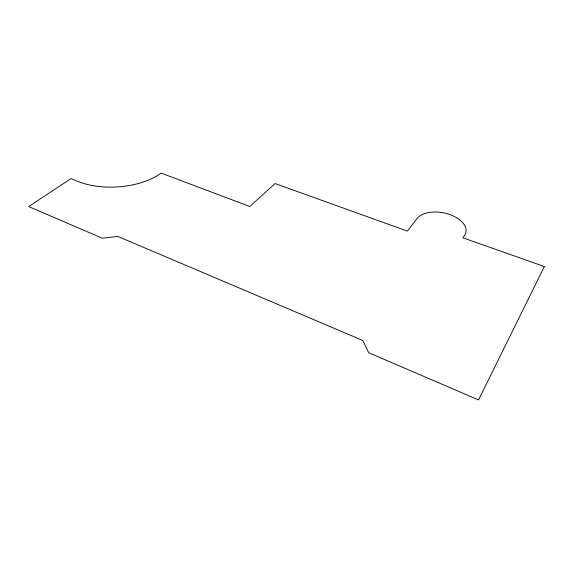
<?xml version="1.0" encoding="UTF-8"?>
<svg xmlns="http://www.w3.org/2000/svg" width="573" height="573" viewBox="0 0 573 573"><rect width="100%" height="100%" fill="white"/><g stroke="black" fill="none" stroke-linecap="round" stroke-linejoin="round"><path stroke-width="0.86" d="M544.35 266.538L478.548 399.925L368.697 352.71L362.795 340.484L117.694 236.384L102.345 238.239L28.65 206.574L70.966 178.626L78.415 181.612A56.748 29.144 -3.7 0 0 161.106 173.075L249.778 206.516L275.054 183.546L407.382 231.091L417.072 218.499A25.778 14.611 11 0 1 449.705 214.495A25.778 14.611 11 0 1 464.653 235.209L462.927 237.816L544.35 266.538"/></g></svg>
